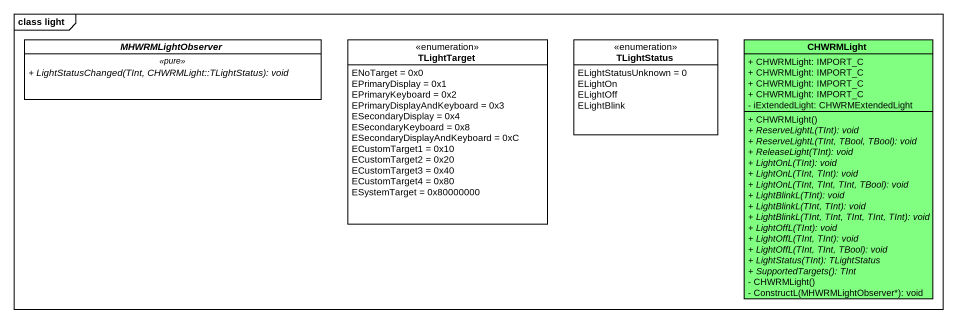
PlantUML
@startuml
mainframe class light
hide circle
hide empty members
skinparam classAttributeIconSize 0
abstract class MHWRMLightObserver {
  .. <<pure>> ..
  {abstract} + LightStatusChanged(TInt, CHWRMLight::TLightStatus): void
}
enum TLightTarget {
  ENoTarget = 0x0
  EPrimaryDisplay = 0x1
  EPrimaryKeyboard = 0x2
  EPrimaryDisplayAndKeyboard = 0x3
  ESecondaryDisplay = 0x4
  ESecondaryKeyboard = 0x8
  ESecondaryDisplayAndKeyboard = 0xC
  ECustomTarget1 = 0x10
  ECustomTarget2 = 0x20
  ECustomTarget3 = 0x40
  ECustomTarget4 = 0x80
  ESystemTarget = 0x80000000
}
enum TLightStatus {
  ELightStatusUnknown = 0
  ELightOn
  ELightOff
  ELightBlink
}
class CHWRMLight #80FF80 {
  + CHWRMLight: IMPORT_C
  + CHWRMLight: IMPORT_C
  + CHWRMLight: IMPORT_C
  + CHWRMLight: IMPORT_C
  - iExtendedLight: CHWRMExtendedLight
  + CHWRMLight()
  {abstract} + ReserveLightL(TInt): void
  {abstract} + ReserveLightL(TInt, TBool, TBool): void
  {abstract} + ReleaseLight(TInt): void
  {abstract} + LightOnL(TInt): void
  {abstract} + LightOnL(TInt, TInt): void
  {abstract} + LightOnL(TInt, TInt, TInt, TBool): void
  {abstract} + LightBlinkL(TInt): void
  {abstract} + LightBlinkL(TInt, TInt): void
  {abstract} + LightBlinkL(TInt, TInt, TInt, TInt, TInt): void
  {abstract} + LightOffL(TInt): void
  {abstract} + LightOffL(TInt, TInt): void
  {abstract} + LightOffL(TInt, TInt, TBool): void
  {abstract} + LightStatus(TInt): TLightStatus
  {abstract} + SupportedTargets(): TInt
  - CHWRMLight()
  - ConstructL(MHWRMLightObserver*): void
}
@enduml
